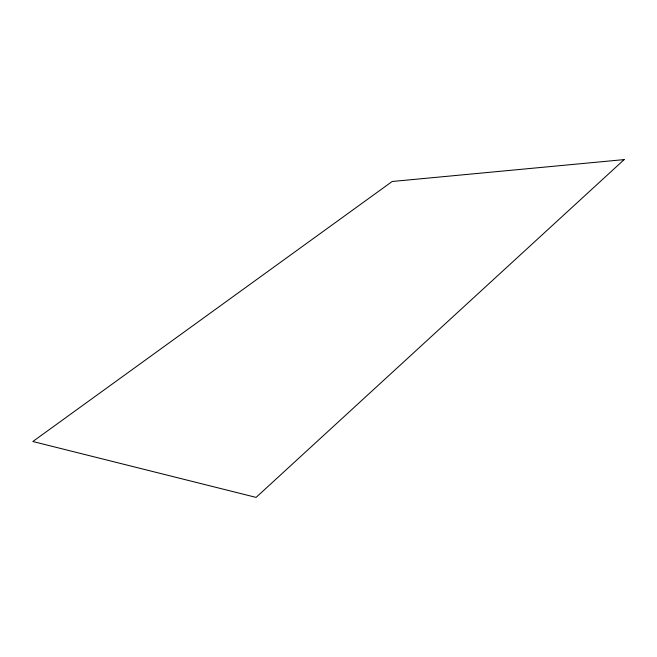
<?xml version="1.0" encoding="UTF-8"?>
<svg xmlns="http://www.w3.org/2000/svg" width="657" height="657" viewBox="0 0 657 657"><rect width="100%" height="100%" fill="white"/><g stroke="black" fill="none" stroke-linecap="round" stroke-linejoin="round"><path stroke-width="0.99" d="M624.15 159.602L256.09 497.398L32.85 441.504L392.18 181.488L624.15 159.602"/></g></svg>
